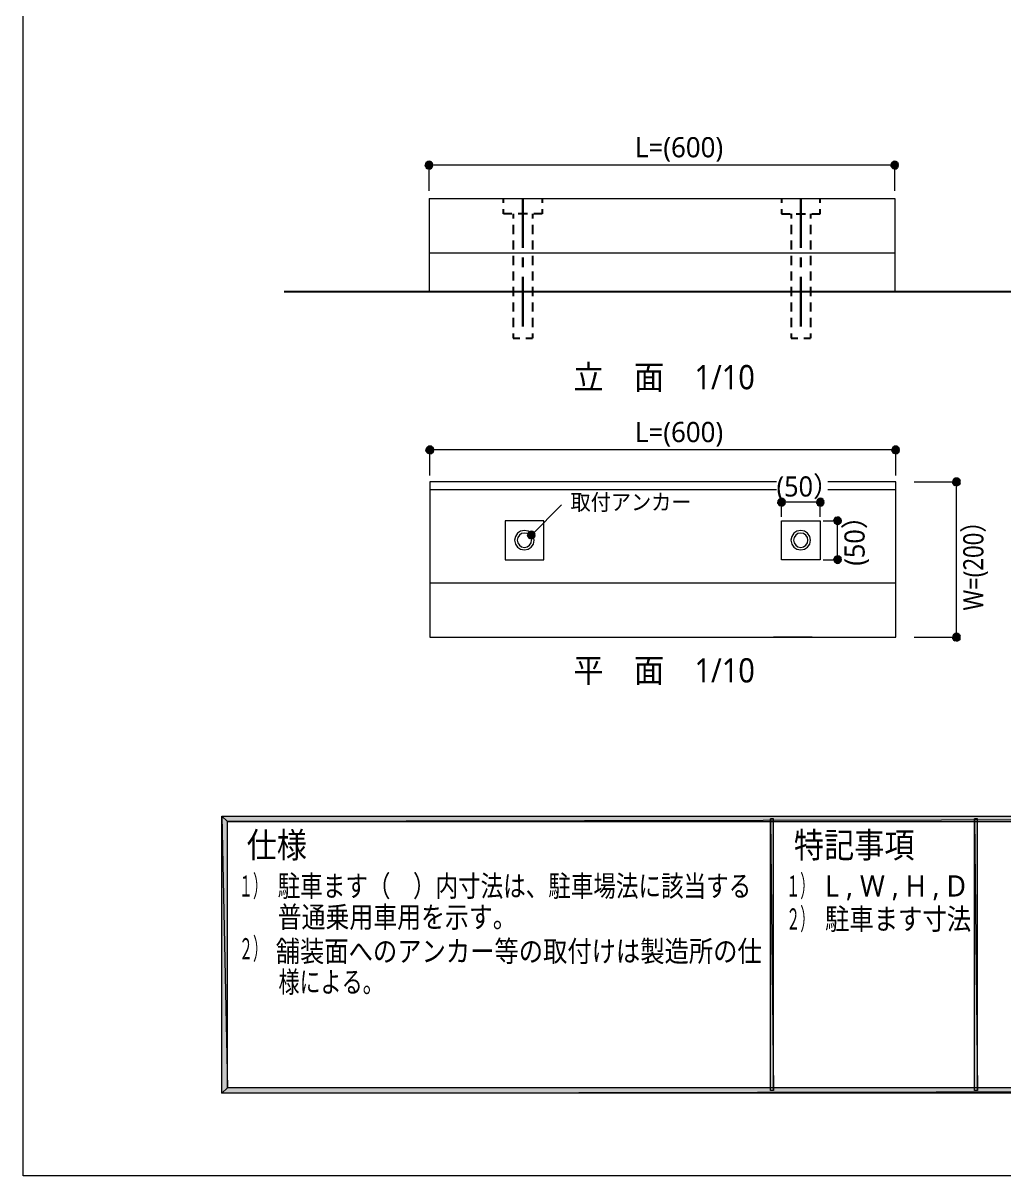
# Model space of a CAD drawing. Header units: millimetres. Extents: x 0 to 420, y 0 to 297.
# Drawn here: x 0.2 to 126.6, y 0 to 148.5 of the extents above; entities that cross this region are included whole.
import ezdxf
from ezdxf.enums import TextEntityAlignment as Align

# ---------------------------------------------------------------- set-up
doc = ezdxf.new("R2010")
doc.units = ezdxf.units.MM
doc.styles.add('kst32b', font='NotoSansJP-Variable.ttf')

msp = doc.modelspace()

# ---------------------------------------------------------------- hatches: boundary and pattern name
h = msp.add_hatch(color=7)
h.paths.add_polyline_path([(52.49, 130.68), (52.3, 130.66), (52.49, 130.2), (52.49, 130.68)])
h.paths.add_polyline_path([(52.3, 130.66), (52.49, 130.2), (52.13, 130.56), (52.3, 130.66)])
h.paths.add_polyline_path([(52.49, 130.2), (52.13, 130.56), (52.03, 130.39), (52.49, 130.2)])
for points in [[(52.68, 130.66), (52.49, 130.68), (52.49, 130.2), (52.68, 130.66)], [(112.69, 130.66), (112.5, 130.68), (112.5, 130.2), (112.69, 130.66)], [(52.79, 93.98), (52.6, 94), (52.6, 93.51), (52.79, 93.98)], [(112.8, 93.98), (112.61, 94), (112.61, 93.51), (112.8, 93.98)], [(120.63, 89.85), (120.44, 89.87), (120.44, 89.39), (120.63, 89.85)], [(98.09, 87.25), (97.9, 87.29), (97.9, 86.78), (98.09, 87.25)], [(103.08, 87.25), (102.89, 87.29), (102.89, 86.78), (103.08, 87.25)], [(105.58, 84.18), (105.62, 84.37), (105.13, 84.37), (105.58, 84.18)], [(65.87, 82.99), (65.68, 83.04), (65.68, 82.53), (65.87, 82.99)], [(105.58, 79.18), (105.62, 79.37), (105.13, 79.37), (105.58, 79.18)], [(120.63, 69.85), (120.44, 69.87), (120.44, 69.38), (120.63, 69.85)]]:
    msp.add_hatch(color=7).paths.add_polyline_path(points)
h = msp.add_hatch(color=7)
h.paths.add_polyline_path([(112.5, 130.68), (112.29, 130.66), (112.5, 130.2), (112.5, 130.68)])
h.paths.add_polyline_path([(112.29, 130.66), (112.5, 130.2), (112.14, 130.56), (112.29, 130.66)])
h.paths.add_polyline_path([(112.5, 130.2), (112.14, 130.56), (112.04, 130.39), (112.5, 130.2)])
h = msp.add_hatch(color=7)
h.paths.add_polyline_path([(52.03, 130.39), (51.99, 130.2), (52.49, 130.2), (52.03, 130.39)])
h.paths.add_polyline_path([(51.99, 130.2), (52.49, 130.2), (52.03, 130.01), (51.99, 130.2)])
h.paths.add_polyline_path([(52.49, 130.2), (52.03, 130.01), (52.13, 129.84), (52.49, 130.2)])
h = msp.add_hatch(color=7)
h.paths.add_polyline_path([(52.13, 129.84), (52.3, 129.73), (52.49, 130.2), (52.13, 129.84)])
h.paths.add_polyline_path([(52.3, 129.73), (52.49, 130.2), (52.49, 129.69), (52.3, 129.73)])
h.paths.add_polyline_path([(52.49, 130.2), (52.49, 129.69), (52.68, 129.73), (52.49, 130.2)])
h = msp.add_hatch(color=7)
h.paths.add_polyline_path([(53, 130.2), (52.96, 130.39), (52.49, 130.2), (53, 130.2)])
h.paths.add_polyline_path([(52.96, 130.39), (52.49, 130.2), (52.85, 130.56), (52.96, 130.39)])
h.paths.add_polyline_path([(52.49, 130.2), (52.85, 130.56), (52.68, 130.66), (52.49, 130.2)])
h = msp.add_hatch(color=7)
h.paths.add_polyline_path([(52.68, 129.73), (52.85, 129.84), (52.49, 130.2), (52.68, 129.73)])
h.paths.add_polyline_path([(52.85, 129.84), (52.49, 130.2), (52.96, 130.01), (52.85, 129.84)])
h.paths.add_polyline_path([(52.49, 130.2), (52.96, 130.01), (53, 130.2), (52.49, 130.2)])
h = msp.add_hatch(color=7)
h.paths.add_polyline_path([(112.04, 130.39), (111.99, 130.2), (112.5, 130.2), (112.04, 130.39)])
h.paths.add_polyline_path([(111.99, 130.2), (112.5, 130.2), (112.04, 130.01), (111.99, 130.2)])
h.paths.add_polyline_path([(112.5, 130.2), (112.04, 130.01), (112.14, 129.84), (112.5, 130.2)])
h = msp.add_hatch(color=7)
h.paths.add_polyline_path([(112.14, 129.84), (112.29, 129.73), (112.5, 130.2), (112.14, 129.84)])
h.paths.add_polyline_path([(112.29, 129.73), (112.5, 130.2), (112.5, 129.69), (112.29, 129.73)])
h.paths.add_polyline_path([(112.5, 130.2), (112.5, 129.69), (112.69, 129.73), (112.5, 130.2)])
h = msp.add_hatch(color=7)
h.paths.add_polyline_path([(112.99, 130.2), (112.95, 130.39), (112.5, 130.2), (112.99, 130.2)])
h.paths.add_polyline_path([(112.95, 130.39), (112.5, 130.2), (112.84, 130.56), (112.95, 130.39)])
h.paths.add_polyline_path([(112.5, 130.2), (112.84, 130.56), (112.69, 130.66), (112.5, 130.2)])
h = msp.add_hatch(color=7)
h.paths.add_polyline_path([(112.69, 129.73), (112.84, 129.84), (112.5, 130.2), (112.69, 129.73)])
h.paths.add_polyline_path([(112.84, 129.84), (112.5, 130.2), (112.95, 130.01), (112.84, 129.84)])
h.paths.add_polyline_path([(112.5, 130.2), (112.95, 130.01), (112.99, 130.2), (112.5, 130.2)])
h = msp.add_hatch(color=7)
h.paths.add_polyline_path([(52.13, 93.7), (52.09, 93.51), (52.6, 93.51), (52.13, 93.7)])
h.paths.add_polyline_path([(52.09, 93.51), (52.6, 93.51), (52.13, 93.32), (52.09, 93.51)])
h.paths.add_polyline_path([(52.6, 93.51), (52.13, 93.32), (52.24, 93.15), (52.6, 93.51)])
h = msp.add_hatch(color=7)
h.paths.add_polyline_path([(52.6, 94), (52.41, 93.98), (52.6, 93.51), (52.6, 94)])
h.paths.add_polyline_path([(52.41, 93.98), (52.6, 93.51), (52.24, 93.87), (52.41, 93.98)])
h.paths.add_polyline_path([(52.6, 93.51), (52.24, 93.87), (52.13, 93.7), (52.6, 93.51)])
h = msp.add_hatch(color=7)
h.paths.add_polyline_path([(53.11, 93.51), (53.06, 93.7), (52.6, 93.51), (53.11, 93.51)])
h.paths.add_polyline_path([(53.06, 93.7), (52.6, 93.51), (52.96, 93.87), (53.06, 93.7)])
h.paths.add_polyline_path([(52.6, 93.51), (52.96, 93.87), (52.79, 93.98), (52.6, 93.51)])
h = msp.add_hatch(color=7)
h.paths.add_polyline_path([(112.14, 93.7), (112.1, 93.51), (112.61, 93.51), (112.14, 93.7)])
h.paths.add_polyline_path([(112.1, 93.51), (112.61, 93.51), (112.14, 93.32), (112.1, 93.51)])
h.paths.add_polyline_path([(112.61, 93.51), (112.14, 93.32), (112.25, 93.15), (112.61, 93.51)])
h = msp.add_hatch(color=7)
h.paths.add_polyline_path([(112.61, 94), (112.42, 93.98), (112.61, 93.51), (112.61, 94)])
h.paths.add_polyline_path([(112.42, 93.98), (112.61, 93.51), (112.25, 93.87), (112.42, 93.98)])
h.paths.add_polyline_path([(112.61, 93.51), (112.25, 93.87), (112.14, 93.7), (112.61, 93.51)])
h = msp.add_hatch(color=7)
h.paths.add_polyline_path([(113.09, 93.51), (113.05, 93.7), (112.61, 93.51), (113.09, 93.51)])
h.paths.add_polyline_path([(113.05, 93.7), (112.61, 93.51), (112.95, 93.87), (113.05, 93.7)])
h.paths.add_polyline_path([(112.61, 93.51), (112.95, 93.87), (112.8, 93.98), (112.61, 93.51)])
h = msp.add_hatch(color=7)
h.paths.add_polyline_path([(52.24, 93.15), (52.41, 93.05), (52.6, 93.51), (52.24, 93.15)])
h.paths.add_polyline_path([(52.41, 93.05), (52.6, 93.51), (52.6, 93.01), (52.41, 93.05)])
h.paths.add_polyline_path([(52.6, 93.51), (52.6, 93.01), (52.79, 93.05), (52.6, 93.51)])
h = msp.add_hatch(color=7)
h.paths.add_polyline_path([(52.79, 93.05), (52.96, 93.15), (52.6, 93.51), (52.79, 93.05)])
h.paths.add_polyline_path([(52.96, 93.15), (52.6, 93.51), (53.06, 93.32), (52.96, 93.15)])
h.paths.add_polyline_path([(52.6, 93.51), (53.06, 93.32), (53.11, 93.51), (52.6, 93.51)])
h = msp.add_hatch(color=7)
h.paths.add_polyline_path([(112.25, 93.15), (112.42, 93.05), (112.61, 93.51), (112.25, 93.15)])
h.paths.add_polyline_path([(112.42, 93.05), (112.61, 93.51), (112.61, 93.01), (112.42, 93.05)])
h.paths.add_polyline_path([(112.61, 93.51), (112.61, 93.01), (112.8, 93.05), (112.61, 93.51)])
h = msp.add_hatch(color=7)
h.paths.add_polyline_path([(112.8, 93.05), (112.95, 93.15), (112.61, 93.51), (112.8, 93.05)])
h.paths.add_polyline_path([(112.95, 93.15), (112.61, 93.51), (113.05, 93.32), (112.95, 93.15)])
h.paths.add_polyline_path([(112.61, 93.51), (113.05, 93.32), (113.09, 93.51), (112.61, 93.51)])
h = msp.add_hatch(color=7)
h.paths.add_polyline_path([(119.97, 89.58), (119.93, 89.39), (120.44, 89.39), (119.97, 89.58)])
h.paths.add_polyline_path([(119.93, 89.39), (120.44, 89.39), (119.97, 89.2), (119.93, 89.39)])
h.paths.add_polyline_path([(120.44, 89.39), (119.97, 89.2), (120.08, 89.03), (120.44, 89.39)])
h = msp.add_hatch(color=7)
h.paths.add_polyline_path([(120.44, 89.87), (120.25, 89.85), (120.44, 89.39), (120.44, 89.87)])
h.paths.add_polyline_path([(120.25, 89.85), (120.44, 89.39), (120.08, 89.73), (120.25, 89.85)])
h.paths.add_polyline_path([(120.44, 89.39), (120.08, 89.73), (119.97, 89.58), (120.44, 89.39)])
h = msp.add_hatch(color=7)
h.paths.add_polyline_path([(120.08, 89.03), (120.25, 88.92), (120.44, 89.39), (120.08, 89.03)])
h.paths.add_polyline_path([(120.25, 88.92), (120.44, 89.39), (120.44, 88.88), (120.25, 88.92)])
h.paths.add_polyline_path([(120.44, 89.39), (120.44, 88.88), (120.63, 88.92), (120.44, 89.39)])
h = msp.add_hatch(color=7)
h.paths.add_polyline_path([(120.93, 89.39), (120.9, 89.58), (120.44, 89.39), (120.93, 89.39)])
h.paths.add_polyline_path([(120.9, 89.58), (120.44, 89.39), (120.78, 89.73), (120.9, 89.58)])
h.paths.add_polyline_path([(120.44, 89.39), (120.78, 89.73), (120.63, 89.85), (120.44, 89.39)])
h = msp.add_hatch(color=7)
h.paths.add_polyline_path([(120.63, 88.92), (120.78, 89.03), (120.44, 89.39), (120.63, 88.92)])
h.paths.add_polyline_path([(120.78, 89.03), (120.44, 89.39), (120.9, 89.2), (120.78, 89.03)])
h.paths.add_polyline_path([(120.44, 89.39), (120.9, 89.2), (120.93, 89.39), (120.44, 89.39)])
h = msp.add_hatch(color=7)
h.paths.add_polyline_path([(97.43, 86.97), (97.41, 86.78), (97.9, 86.78), (97.43, 86.97)])
h.paths.add_polyline_path([(97.41, 86.78), (97.9, 86.78), (97.43, 86.59), (97.41, 86.78)])
h.paths.add_polyline_path([(97.9, 86.78), (97.43, 86.59), (97.54, 86.42), (97.9, 86.78)])
h = msp.add_hatch(color=7)
h.paths.add_polyline_path([(97.9, 87.29), (97.71, 87.25), (97.9, 86.78), (97.9, 87.29)])
h.paths.add_polyline_path([(97.71, 87.25), (97.9, 86.78), (97.54, 87.14), (97.71, 87.25)])
h.paths.add_polyline_path([(97.9, 86.78), (97.54, 87.14), (97.43, 86.97), (97.9, 86.78)])
h = msp.add_hatch(color=7)
h.paths.add_polyline_path([(97.54, 86.42), (97.71, 86.32), (97.9, 86.78), (97.54, 86.42)])
h.paths.add_polyline_path([(97.71, 86.32), (97.9, 86.78), (97.9, 86.28), (97.71, 86.32)])
h.paths.add_polyline_path([(97.9, 86.78), (97.9, 86.28), (98.09, 86.32), (97.9, 86.78)])
h = msp.add_hatch(color=7)
h.paths.add_polyline_path([(98.4, 86.78), (98.36, 86.97), (97.9, 86.78), (98.4, 86.78)])
h.paths.add_polyline_path([(98.36, 86.97), (97.9, 86.78), (98.26, 87.14), (98.36, 86.97)])
h.paths.add_polyline_path([(97.9, 86.78), (98.26, 87.14), (98.09, 87.25), (97.9, 86.78)])
h = msp.add_hatch(color=7)
h.paths.add_polyline_path([(98.09, 86.32), (98.26, 86.42), (97.9, 86.78), (98.09, 86.32)])
h.paths.add_polyline_path([(98.26, 86.42), (97.9, 86.78), (98.36, 86.59), (98.26, 86.42)])
h.paths.add_polyline_path([(97.9, 86.78), (98.36, 86.59), (98.4, 86.78), (97.9, 86.78)])
h = msp.add_hatch(color=7)
h.paths.add_polyline_path([(102.45, 86.97), (102.4, 86.78), (102.89, 86.78), (102.45, 86.97)])
h.paths.add_polyline_path([(102.4, 86.78), (102.89, 86.78), (102.45, 86.59), (102.4, 86.78)])
h.paths.add_polyline_path([(102.89, 86.78), (102.45, 86.59), (102.55, 86.42), (102.89, 86.78)])
h = msp.add_hatch(color=7)
h.paths.add_polyline_path([(102.89, 87.29), (102.7, 87.25), (102.89, 86.78), (102.89, 87.29)])
h.paths.add_polyline_path([(102.7, 87.25), (102.89, 86.78), (102.55, 87.14), (102.7, 87.25)])
h.paths.add_polyline_path([(102.89, 86.78), (102.55, 87.14), (102.45, 86.97), (102.89, 86.78)])
h = msp.add_hatch(color=7)
h.paths.add_polyline_path([(102.55, 86.42), (102.7, 86.32), (102.89, 86.78), (102.55, 86.42)])
h.paths.add_polyline_path([(102.7, 86.32), (102.89, 86.78), (102.89, 86.28), (102.7, 86.32)])
h.paths.add_polyline_path([(102.89, 86.78), (102.89, 86.28), (103.08, 86.32), (102.89, 86.78)])
h = msp.add_hatch(color=7)
h.paths.add_polyline_path([(103.4, 86.78), (103.36, 86.97), (102.89, 86.78), (103.4, 86.78)])
h.paths.add_polyline_path([(103.36, 86.97), (102.89, 86.78), (103.25, 87.14), (103.36, 86.97)])
h.paths.add_polyline_path([(102.89, 86.78), (103.25, 87.14), (103.08, 87.25), (102.89, 86.78)])
h = msp.add_hatch(color=7)
h.paths.add_polyline_path([(103.08, 86.32), (103.25, 86.42), (102.89, 86.78), (103.08, 86.32)])
h.paths.add_polyline_path([(103.25, 86.42), (102.89, 86.78), (103.36, 86.59), (103.25, 86.42)])
h.paths.add_polyline_path([(102.89, 86.78), (103.36, 86.59), (103.4, 86.78), (102.89, 86.78)])
h = msp.add_hatch(color=7)
h.paths.add_polyline_path([(104.77, 84.73), (104.67, 84.58), (105.13, 84.37), (104.77, 84.73)])
h.paths.add_polyline_path([(104.67, 84.58), (105.13, 84.37), (104.63, 84.37), (104.67, 84.58)])
h.paths.add_polyline_path([(105.13, 84.37), (104.63, 84.37), (104.67, 84.18), (105.13, 84.37)])
h = msp.add_hatch(color=7)
h.paths.add_polyline_path([(105.33, 84.84), (105.13, 84.88), (105.13, 84.37), (105.33, 84.84)])
h.paths.add_polyline_path([(105.13, 84.88), (105.13, 84.37), (104.94, 84.84), (105.13, 84.88)])
h.paths.add_polyline_path([(105.13, 84.37), (104.94, 84.84), (104.77, 84.73), (105.13, 84.37)])
h = msp.add_hatch(color=7)
h.paths.add_polyline_path([(105.62, 84.37), (105.58, 84.58), (105.13, 84.37), (105.62, 84.37)])
h.paths.add_polyline_path([(105.58, 84.58), (105.13, 84.37), (105.47, 84.73), (105.58, 84.58)])
h.paths.add_polyline_path([(105.13, 84.37), (105.47, 84.73), (105.33, 84.84), (105.13, 84.37)])
h = msp.add_hatch(color=7)
h.paths.add_polyline_path([(104.67, 84.18), (104.77, 84.03), (105.13, 84.37), (104.67, 84.18)])
h.paths.add_polyline_path([(104.77, 84.03), (105.13, 84.37), (104.94, 83.93), (104.77, 84.03)])
h.paths.add_polyline_path([(105.13, 84.37), (104.94, 83.93), (105.13, 83.88), (105.13, 84.37)])
h = msp.add_hatch(color=7)
h.paths.add_polyline_path([(105.13, 83.88), (105.33, 83.93), (105.13, 84.37), (105.13, 83.88)])
h.paths.add_polyline_path([(105.33, 83.93), (105.13, 84.37), (105.47, 84.03), (105.33, 83.93)])
h.paths.add_polyline_path([(105.13, 84.37), (105.47, 84.03), (105.58, 84.18), (105.13, 84.37)])
h = msp.add_hatch(color=7)
h.paths.add_polyline_path([(65.21, 82.72), (65.17, 82.53), (65.68, 82.53), (65.21, 82.72)])
h.paths.add_polyline_path([(65.17, 82.53), (65.68, 82.53), (65.21, 82.34), (65.17, 82.53)])
h.paths.add_polyline_path([(65.68, 82.53), (65.21, 82.34), (65.32, 82.19), (65.68, 82.53)])
h = msp.add_hatch(color=7)
h.paths.add_polyline_path([(65.68, 83.04), (65.49, 82.99), (65.68, 82.53), (65.68, 83.04)])
h.paths.add_polyline_path([(65.49, 82.99), (65.68, 82.53), (65.32, 82.89), (65.49, 82.99)])
h.paths.add_polyline_path([(65.68, 82.53), (65.32, 82.89), (65.21, 82.72), (65.68, 82.53)])
h = msp.add_hatch(color=7)
h.paths.add_polyline_path([(65.32, 82.19), (65.49, 82.08), (65.68, 82.53), (65.32, 82.19)])
h.paths.add_polyline_path([(65.49, 82.08), (65.68, 82.53), (65.68, 82.04), (65.49, 82.08)])
h.paths.add_polyline_path([(65.68, 82.53), (65.68, 82.04), (65.87, 82.08), (65.68, 82.53)])
h = msp.add_hatch(color=7)
h.paths.add_polyline_path([(66.17, 82.53), (66.12, 82.72), (65.68, 82.53), (66.17, 82.53)])
h.paths.add_polyline_path([(66.12, 82.72), (65.68, 82.53), (66.02, 82.89), (66.12, 82.72)])
h.paths.add_polyline_path([(65.68, 82.53), (66.02, 82.89), (65.87, 82.99), (65.68, 82.53)])
h = msp.add_hatch(color=7)
h.paths.add_polyline_path([(65.87, 82.08), (66.02, 82.19), (65.68, 82.53), (65.87, 82.08)])
h.paths.add_polyline_path([(66.02, 82.19), (65.68, 82.53), (66.12, 82.34), (66.02, 82.19)])
h.paths.add_polyline_path([(65.68, 82.53), (66.12, 82.34), (66.17, 82.53), (65.68, 82.53)])
h = msp.add_hatch(color=7)
h.paths.add_polyline_path([(104.77, 79.73), (104.67, 79.57), (105.13, 79.37), (104.77, 79.73)])
h.paths.add_polyline_path([(104.67, 79.57), (105.13, 79.37), (104.63, 79.37), (104.67, 79.57)])
h.paths.add_polyline_path([(105.13, 79.37), (104.63, 79.37), (104.67, 79.18), (105.13, 79.37)])
h = msp.add_hatch(color=7)
h.paths.add_polyline_path([(104.67, 79.18), (104.77, 79.04), (105.13, 79.37), (104.67, 79.18)])
h.paths.add_polyline_path([(104.77, 79.04), (105.13, 79.37), (104.94, 78.91), (104.77, 79.04)])
h.paths.add_polyline_path([(105.13, 79.37), (104.94, 78.91), (105.13, 78.89), (105.13, 79.37)])
h = msp.add_hatch(color=7)
h.paths.add_polyline_path([(105.33, 79.84), (105.13, 79.88), (105.13, 79.37), (105.33, 79.84)])
h.paths.add_polyline_path([(105.13, 79.88), (105.13, 79.37), (104.94, 79.84), (105.13, 79.88)])
h.paths.add_polyline_path([(105.13, 79.37), (104.94, 79.84), (104.77, 79.73), (105.13, 79.37)])
h = msp.add_hatch(color=7)
h.paths.add_polyline_path([(105.62, 79.37), (105.58, 79.57), (105.13, 79.37), (105.62, 79.37)])
h.paths.add_polyline_path([(105.58, 79.57), (105.13, 79.37), (105.47, 79.73), (105.58, 79.57)])
h.paths.add_polyline_path([(105.13, 79.37), (105.47, 79.73), (105.33, 79.84), (105.13, 79.37)])
h = msp.add_hatch(color=7)
h.paths.add_polyline_path([(105.13, 78.89), (105.33, 78.91), (105.13, 79.37), (105.13, 78.89)])
h.paths.add_polyline_path([(105.33, 78.91), (105.13, 79.37), (105.47, 79.04), (105.33, 78.91)])
h.paths.add_polyline_path([(105.13, 79.37), (105.47, 79.04), (105.58, 79.18), (105.13, 79.37)])
h = msp.add_hatch(color=7)
h.paths.add_polyline_path([(120.44, 69.87), (120.25, 69.85), (120.44, 69.38), (120.44, 69.87)])
h.paths.add_polyline_path([(120.25, 69.85), (120.44, 69.38), (120.08, 69.74), (120.25, 69.85)])
h.paths.add_polyline_path([(120.44, 69.38), (120.08, 69.74), (119.97, 69.57), (120.44, 69.38)])
h = msp.add_hatch(color=7)
h.paths.add_polyline_path([(120.93, 69.38), (120.9, 69.57), (120.44, 69.38), (120.93, 69.38)])
h.paths.add_polyline_path([(120.9, 69.57), (120.44, 69.38), (120.78, 69.74), (120.9, 69.57)])
h.paths.add_polyline_path([(120.44, 69.38), (120.78, 69.74), (120.63, 69.85), (120.44, 69.38)])
h = msp.add_hatch(color=7)
h.paths.add_polyline_path([(119.97, 69.57), (119.93, 69.38), (120.44, 69.38), (119.97, 69.57)])
h.paths.add_polyline_path([(119.93, 69.38), (120.44, 69.38), (119.97, 69.19), (119.93, 69.38)])
h.paths.add_polyline_path([(120.44, 69.38), (119.97, 69.19), (120.08, 69.02), (120.44, 69.38)])
h = msp.add_hatch(color=7)
h.paths.add_polyline_path([(120.08, 69.02), (120.25, 68.92), (120.44, 69.38), (120.08, 69.02)])
h.paths.add_polyline_path([(120.25, 68.92), (120.44, 69.38), (120.44, 68.88), (120.25, 68.92)])
h.paths.add_polyline_path([(120.44, 69.38), (120.44, 68.88), (120.63, 68.92), (120.44, 69.38)])
h = msp.add_hatch(color=7)
h.paths.add_polyline_path([(120.63, 68.92), (120.78, 69.02), (120.44, 69.38), (120.63, 68.92)])
h.paths.add_polyline_path([(120.78, 69.02), (120.44, 69.38), (120.9, 69.19), (120.78, 69.02)])
h.paths.add_polyline_path([(120.44, 69.38), (120.9, 69.19), (120.93, 69.38), (120.44, 69.38)])
h = msp.add_hatch(color=7)
h.paths.add_polyline_path([(393.83, 11.35), (394.53, 10.65), (393.83, 45.64), (393.83, 11.35)])
h.paths.add_polyline_path([(394.53, 10.65), (393.83, 45.64), (394.53, 46.33), (394.53, 10.65)])
h.paths.add_polyline_path([(393.83, 45.64), (394.53, 46.33), (26.52, 45.64), (393.83, 45.64)])
h.paths.add_polyline_path([(394.53, 46.33), (26.52, 45.64), (25.82, 46.33), (394.53, 46.33)])
h.paths.add_polyline_path([(26.52, 45.64), (25.82, 46.33), (26.52, 11.35), (26.52, 45.64)])
h.paths.add_polyline_path([(25.82, 46.33), (26.52, 11.35), (25.82, 10.65), (25.82, 46.33)])
h.paths.add_polyline_path([(26.52, 11.35), (25.82, 10.65), (393.83, 11.35), (26.52, 11.35)])
h.paths.add_polyline_path([(25.82, 10.65), (393.83, 11.35), (394.53, 10.65), (25.82, 10.65)])
h = msp.add_hatch(color=7)
h.paths.add_polyline_path([(96.88, 46), (96.48, 46), (96.88, 10.99), (96.88, 46)])
h.paths.add_polyline_path([(96.48, 46), (96.88, 10.99), (96.48, 10.99), (96.48, 46)])
h = msp.add_hatch(color=7)
h.paths.add_polyline_path([(123.15, 46), (122.75, 46), (123.15, 10.99), (123.15, 46)])
h.paths.add_polyline_path([(122.75, 46), (123.15, 10.99), (122.75, 10.99), (122.75, 46)])

# ---------------------------------------------------------------- linework, layer by layer
at = {"lineweight": 13}
for points in [[(0.19, 0), (0.19, 296.97), (420.16, 296.97), (420.16, 0)], [(62.29, 84.37), (62.29, 79.37), (67.29, 79.37), (67.29, 84.37)], [(102.89, 84.37), (102.89, 79.37), (97.9, 79.37), (97.9, 84.37)], [(66.04, 81.88), (65.94, 82.37), (65.67, 82.77), (65.27, 83.04), (64.78, 83.14), (64.29, 83.04), (63.89, 82.77), (63.62, 82.37), (63.52, 81.88), (63.62, 81.39), (63.89, 80.99), (64.29, 80.72), (64.78, 80.62), (65.27, 80.72), (65.67, 80.99), (65.94, 81.39)], [(65.7, 81.88), (65.63, 82.24), (65.43, 82.53), (65.14, 82.73), (64.78, 82.8), (64.42, 82.73), (64.13, 82.53), (63.93, 82.24), (63.86, 81.88), (63.93, 81.52), (64.13, 81.23), (64.42, 81.03), (64.78, 80.96), (65.14, 81.03), (65.43, 81.23), (65.63, 81.52)], [(101.64, 81.88), (101.54, 82.37), (101.27, 82.77), (100.87, 83.04), (100.38, 83.14), (99.89, 83.04), (99.49, 82.77), (99.22, 82.37), (99.12, 81.88), (99.22, 81.39), (99.49, 80.99), (99.89, 80.72), (100.38, 80.62), (100.87, 80.72), (101.27, 80.99), (101.54, 81.39)], [(101.3, 81.88), (101.23, 82.24), (101.03, 82.53), (100.74, 82.73), (100.38, 82.8), (100.02, 82.73), (99.73, 82.53), (99.53, 82.24), (99.46, 81.88), (99.53, 81.52), (99.73, 81.23), (100.02, 81.03), (100.38, 80.96), (100.74, 81.03), (101.03, 81.23), (101.23, 81.52)]]:
    msp.add_lwpolyline(points, close=True, dxfattribs=at)
at = {"lineweight": 0}
for points in [[(52.49, 130.68), (52.3, 130.66), (52.49, 130.2)], [(52.68, 130.66), (52.49, 130.68), (52.49, 130.2)], [(112.5, 130.68), (112.29, 130.66), (112.5, 130.2)], [(112.69, 130.66), (112.5, 130.68), (112.5, 130.2)], [(52.03, 130.39), (51.99, 130.2), (52.49, 130.2)], [(51.99, 130.2), (52.49, 130.2), (52.03, 130.01)], [(52.49, 130.2), (52.13, 130.56), (52.03, 130.39)], [(52.49, 130.2), (52.03, 130.01), (52.13, 129.84)], [(52.3, 130.66), (52.49, 130.2), (52.13, 130.56)], [(52.13, 129.84), (52.3, 129.73), (52.49, 130.2)], [(52.3, 129.73), (52.49, 130.2), (52.49, 129.69)], [(52.49, 130.2), (52.85, 130.56), (52.68, 130.66)], [(52.96, 130.39), (52.49, 130.2), (52.85, 130.56)], [(53, 130.2), (52.96, 130.39), (52.49, 130.2)], [(52.49, 130.2), (52.49, 129.69), (52.68, 129.73)], [(52.68, 129.73), (52.85, 129.84), (52.49, 130.2)], [(52.85, 129.84), (52.49, 130.2), (52.96, 130.01)], [(52.49, 130.2), (52.96, 130.01), (53, 130.2)], [(112.04, 130.39), (111.99, 130.2), (112.5, 130.2)], [(111.99, 130.2), (112.5, 130.2), (112.04, 130.01)], [(112.5, 130.2), (112.14, 130.56), (112.04, 130.39)], [(112.5, 130.2), (112.04, 130.01), (112.14, 129.84)], [(112.29, 130.66), (112.5, 130.2), (112.14, 130.56)], [(112.14, 129.84), (112.29, 129.73), (112.5, 130.2)], [(112.29, 129.73), (112.5, 130.2), (112.5, 129.69)], [(112.5, 130.2), (112.84, 130.56), (112.69, 130.66)], [(112.95, 130.39), (112.5, 130.2), (112.84, 130.56)], [(112.99, 130.2), (112.95, 130.39), (112.5, 130.2)], [(112.5, 130.2), (112.5, 129.69), (112.69, 129.73)], [(112.69, 129.73), (112.84, 129.84), (112.5, 130.2)], [(112.84, 129.84), (112.5, 130.2), (112.95, 130.01)], [(112.5, 130.2), (112.95, 130.01), (112.99, 130.2)], [(52.13, 93.7), (52.09, 93.51), (52.6, 93.51)], [(52.6, 93.51), (52.24, 93.87), (52.13, 93.7)], [(52.41, 93.98), (52.6, 93.51), (52.24, 93.87)], [(52.6, 94), (52.41, 93.98), (52.6, 93.51)], [(52.79, 93.98), (52.6, 94), (52.6, 93.51)], [(52.6, 93.51), (52.96, 93.87), (52.79, 93.98)], [(53.06, 93.7), (52.6, 93.51), (52.96, 93.87)], [(53.11, 93.51), (53.06, 93.7), (52.6, 93.51)], [(112.14, 93.7), (112.1, 93.51), (112.61, 93.51)], [(112.61, 93.51), (112.25, 93.87), (112.14, 93.7)], [(112.42, 93.98), (112.61, 93.51), (112.25, 93.87)], [(112.61, 94), (112.42, 93.98), (112.61, 93.51)], [(112.8, 93.98), (112.61, 94), (112.61, 93.51)], [(112.61, 93.51), (112.95, 93.87), (112.8, 93.98)], [(113.05, 93.7), (112.61, 93.51), (112.95, 93.87)], [(113.09, 93.51), (113.05, 93.7), (112.61, 93.51)], [(52.09, 93.51), (52.6, 93.51), (52.13, 93.32)], [(52.6, 93.51), (52.13, 93.32), (52.24, 93.15)], [(52.24, 93.15), (52.41, 93.05), (52.6, 93.51)], [(52.41, 93.05), (52.6, 93.51), (52.6, 93.01)], [(52.6, 93.51), (52.6, 93.01), (52.79, 93.05)], [(52.79, 93.05), (52.96, 93.15), (52.6, 93.51)], [(52.96, 93.15), (52.6, 93.51), (53.06, 93.32)], [(52.6, 93.51), (53.06, 93.32), (53.11, 93.51)], [(112.1, 93.51), (112.61, 93.51), (112.14, 93.32)], [(112.61, 93.51), (112.14, 93.32), (112.25, 93.15)], [(112.25, 93.15), (112.42, 93.05), (112.61, 93.51)], [(112.42, 93.05), (112.61, 93.51), (112.61, 93.01)], [(112.61, 93.51), (112.61, 93.01), (112.8, 93.05)], [(112.8, 93.05), (112.95, 93.15), (112.61, 93.51)], [(112.95, 93.15), (112.61, 93.51), (113.05, 93.32)], [(112.61, 93.51), (113.05, 93.32), (113.09, 93.51)], [(119.97, 89.58), (119.93, 89.39), (120.44, 89.39)], [(119.93, 89.39), (120.44, 89.39), (119.97, 89.2)], [(120.44, 89.39), (120.08, 89.73), (119.97, 89.58)], [(120.44, 89.39), (119.97, 89.2), (120.08, 89.03)], [(120.25, 89.85), (120.44, 89.39), (120.08, 89.73)], [(120.08, 89.03), (120.25, 88.92), (120.44, 89.39)], [(120.44, 89.87), (120.25, 89.85), (120.44, 89.39)], [(120.25, 88.92), (120.44, 89.39), (120.44, 88.88)], [(120.63, 89.85), (120.44, 89.87), (120.44, 89.39)], [(120.44, 89.39), (120.78, 89.73), (120.63, 89.85)], [(120.9, 89.58), (120.44, 89.39), (120.78, 89.73)], [(120.93, 89.39), (120.9, 89.58), (120.44, 89.39)], [(120.44, 89.39), (120.44, 88.88), (120.63, 88.92)], [(120.63, 88.92), (120.78, 89.03), (120.44, 89.39)], [(120.78, 89.03), (120.44, 89.39), (120.9, 89.2)], [(120.44, 89.39), (120.9, 89.2), (120.93, 89.39)], [(97.43, 86.97), (97.41, 86.78), (97.9, 86.78)], [(97.41, 86.78), (97.9, 86.78), (97.43, 86.59)], [(97.9, 86.78), (97.54, 87.14), (97.43, 86.97)], [(97.9, 86.78), (97.43, 86.59), (97.54, 86.42)], [(97.71, 87.25), (97.9, 86.78), (97.54, 87.14)], [(97.54, 86.42), (97.71, 86.32), (97.9, 86.78)], [(97.9, 87.29), (97.71, 87.25), (97.9, 86.78)], [(97.71, 86.32), (97.9, 86.78), (97.9, 86.28)], [(98.09, 87.25), (97.9, 87.29), (97.9, 86.78)], [(97.9, 86.78), (98.26, 87.14), (98.09, 87.25)], [(98.36, 86.97), (97.9, 86.78), (98.26, 87.14)], [(98.4, 86.78), (98.36, 86.97), (97.9, 86.78)], [(97.9, 86.78), (97.9, 86.28), (98.09, 86.32)], [(98.09, 86.32), (98.26, 86.42), (97.9, 86.78)], [(98.26, 86.42), (97.9, 86.78), (98.36, 86.59)], [(97.9, 86.78), (98.36, 86.59), (98.4, 86.78)], [(102.45, 86.97), (102.4, 86.78), (102.89, 86.78)], [(102.4, 86.78), (102.89, 86.78), (102.45, 86.59)], [(102.89, 86.78), (102.55, 87.14), (102.45, 86.97)], [(102.89, 86.78), (102.45, 86.59), (102.55, 86.42)], [(102.7, 87.25), (102.89, 86.78), (102.55, 87.14)], [(102.55, 86.42), (102.7, 86.32), (102.89, 86.78)], [(102.89, 87.29), (102.7, 87.25), (102.89, 86.78)], [(102.7, 86.32), (102.89, 86.78), (102.89, 86.28)], [(103.08, 87.25), (102.89, 87.29), (102.89, 86.78)], [(102.89, 86.78), (103.25, 87.14), (103.08, 87.25)], [(103.36, 86.97), (102.89, 86.78), (103.25, 87.14)], [(103.4, 86.78), (103.36, 86.97), (102.89, 86.78)], [(102.89, 86.78), (102.89, 86.28), (103.08, 86.32)], [(103.08, 86.32), (103.25, 86.42), (102.89, 86.78)], [(103.25, 86.42), (102.89, 86.78), (103.36, 86.59)], [(102.89, 86.78), (103.36, 86.59), (103.4, 86.78)], [(104.77, 84.73), (104.67, 84.58), (105.13, 84.37)], [(105.13, 84.37), (104.94, 84.84), (104.77, 84.73)], [(105.13, 84.88), (105.13, 84.37), (104.94, 84.84)], [(105.33, 84.84), (105.13, 84.88), (105.13, 84.37)], [(105.13, 84.37), (105.47, 84.73), (105.33, 84.84)], [(105.58, 84.58), (105.13, 84.37), (105.47, 84.73)], [(104.67, 84.58), (105.13, 84.37), (104.63, 84.37)], [(105.13, 84.37), (104.63, 84.37), (104.67, 84.18)], [(104.67, 84.18), (104.77, 84.03), (105.13, 84.37)], [(104.77, 84.03), (105.13, 84.37), (104.94, 83.93)], [(105.13, 84.37), (104.94, 83.93), (105.13, 83.88)], [(105.62, 84.37), (105.58, 84.58), (105.13, 84.37)], [(105.13, 83.88), (105.33, 83.93), (105.13, 84.37)], [(105.33, 83.93), (105.13, 84.37), (105.47, 84.03)], [(105.13, 84.37), (105.47, 84.03), (105.58, 84.18)], [(105.58, 84.18), (105.62, 84.37), (105.13, 84.37)], [(65.21, 82.72), (65.17, 82.53), (65.68, 82.53)], [(65.17, 82.53), (65.68, 82.53), (65.21, 82.34)], [(65.68, 82.53), (65.32, 82.89), (65.21, 82.72)], [(65.68, 82.53), (65.21, 82.34), (65.32, 82.19)], [(65.49, 82.99), (65.68, 82.53), (65.32, 82.89)], [(65.32, 82.19), (65.49, 82.08), (65.68, 82.53)], [(65.68, 83.04), (65.49, 82.99), (65.68, 82.53)], [(65.49, 82.08), (65.68, 82.53), (65.68, 82.04)], [(65.87, 82.99), (65.68, 83.04), (65.68, 82.53)], [(65.68, 82.53), (66.02, 82.89), (65.87, 82.99)], [(66.12, 82.72), (65.68, 82.53), (66.02, 82.89)], [(66.17, 82.53), (66.12, 82.72), (65.68, 82.53)], [(65.68, 82.53), (65.68, 82.04), (65.87, 82.08)], [(65.87, 82.08), (66.02, 82.19), (65.68, 82.53)], [(66.02, 82.19), (65.68, 82.53), (66.12, 82.34)], [(65.68, 82.53), (66.12, 82.34), (66.17, 82.53)], [(104.67, 79.57), (105.13, 79.37), (104.63, 79.37)], [(105.13, 79.37), (104.63, 79.37), (104.67, 79.18)], [(104.77, 79.73), (104.67, 79.57), (105.13, 79.37)], [(104.67, 79.18), (104.77, 79.04), (105.13, 79.37)], [(105.13, 79.37), (104.94, 79.84), (104.77, 79.73)], [(104.77, 79.04), (105.13, 79.37), (104.94, 78.91)], [(105.13, 79.88), (105.13, 79.37), (104.94, 79.84)], [(105.13, 79.37), (104.94, 78.91), (105.13, 78.89)], [(105.33, 79.84), (105.13, 79.88), (105.13, 79.37)], [(105.13, 79.37), (105.47, 79.73), (105.33, 79.84)], [(105.58, 79.57), (105.13, 79.37), (105.47, 79.73)], [(105.62, 79.37), (105.58, 79.57), (105.13, 79.37)], [(105.13, 78.89), (105.33, 78.91), (105.13, 79.37)], [(105.33, 78.91), (105.13, 79.37), (105.47, 79.04)], [(105.13, 79.37), (105.47, 79.04), (105.58, 79.18)], [(105.58, 79.18), (105.62, 79.37), (105.13, 79.37)], [(120.25, 69.85), (120.44, 69.38), (120.08, 69.74)], [(120.44, 69.87), (120.25, 69.85), (120.44, 69.38)], [(120.63, 69.85), (120.44, 69.87), (120.44, 69.38)], [(120.44, 69.38), (120.78, 69.74), (120.63, 69.85)], [(119.97, 69.57), (119.93, 69.38), (120.44, 69.38)], [(119.93, 69.38), (120.44, 69.38), (119.97, 69.19)], [(120.44, 69.38), (120.08, 69.74), (119.97, 69.57)], [(120.44, 69.38), (119.97, 69.19), (120.08, 69.02)], [(120.08, 69.02), (120.25, 68.92), (120.44, 69.38)], [(120.25, 68.92), (120.44, 69.38), (120.44, 68.88)], [(120.9, 69.57), (120.44, 69.38), (120.78, 69.74)], [(120.93, 69.38), (120.9, 69.57), (120.44, 69.38)], [(120.44, 69.38), (120.44, 68.88), (120.63, 68.92)], [(120.63, 68.92), (120.78, 69.02), (120.44, 69.38)], [(120.78, 69.02), (120.44, 69.38), (120.9, 69.19)], [(120.44, 69.38), (120.9, 69.19), (120.93, 69.38)], [(394.53, 46.33), (26.52, 45.64), (25.82, 46.33)], [(26.52, 45.64), (25.82, 46.33), (26.52, 11.35)], [(25.82, 46.33), (26.52, 11.35), (25.82, 10.65)], [(393.83, 45.64), (394.53, 46.33), (26.52, 45.64)], [(96.88, 46), (96.48, 46), (96.88, 10.99)], [(96.48, 46), (96.88, 10.99), (96.48, 10.99)], [(123.15, 46), (122.75, 46), (123.15, 10.99)], [(122.75, 46), (123.15, 10.99), (122.75, 10.99)], [(26.52, 11.35), (25.82, 10.65), (393.83, 11.35)], [(25.82, 10.65), (393.83, 11.35), (394.53, 10.65)]]:
    msp.add_lwpolyline(points, close=True, dxfattribs=at)
at = {"lineweight": 13}
for points in [[(52.49, 126.89), (52.49, 130.2)], [(112.5, 126.89), (112.5, 130.2), (52.49, 130.2)], [(52.49, 125.9), (52.49, 113.9), (112.5, 113.9)], [(52.49, 125.9), (112.5, 125.9)], [(112.5, 125.9), (112.5, 113.9)], [(52.49, 118.91), (112.5, 118.91)], [(52.6, 90.21), (52.6, 93.51)], [(112.61, 90.21), (112.61, 93.51), (52.6, 93.51)], [(52.6, 89.39), (52.6, 69.38)], [(52.6, 69.38), (112.61, 69.38), (112.61, 89.39)], [(97.26, 89.39), (52.6, 89.39)], [(112.61, 89.39), (103.89, 89.39)], [(115, 89.39), (120.44, 89.39)], [(115, 69.38), (120.44, 69.38), (120.44, 89.39)], [(97.26, 88.37), (52.6, 88.37)], [(112.61, 88.37), (103.89, 88.37)], [(65.68, 82.53), (69.57, 86.42)], [(102.89, 84.9), (102.89, 86.78), (97.9, 86.78)], [(97.9, 84.9), (97.9, 86.78)], [(103.25, 79.37), (105.13, 79.37), (105.13, 84.37)], [(103.25, 84.37), (105.13, 84.37)], [(52.6, 76.39), (112.61, 76.39)], [(101.85, 69.38), (96.86, 69.38)]]:
    msp.add_lwpolyline(points, dxfattribs=at)
at = {"lineweight": 25}
for points in [[(62.08, 125.31), (62.08, 125.9)], [(67.08, 125.9), (67.08, 125.31)], [(97.9, 125.9), (97.9, 125.31)], [(102.89, 125.31), (102.89, 125.9)], [(62.08, 123.91), (62.08, 124.5)], [(63.18, 123.91), (62.08, 123.91)], [(63.33, 123.91), (63.33, 123.3)], [(65.19, 123.91), (63.99, 123.91)], [(65.83, 123.91), (65.83, 123.3)], [(67.08, 123.91), (65.98, 123.91)], [(67.08, 124.5), (67.08, 123.91)], [(97.9, 124.5), (97.9, 123.91)], [(97.9, 123.91), (99, 123.91)], [(99.14, 123.91), (99.14, 123.3)], [(99.8, 123.91), (101.01, 123.91)], [(101.64, 123.91), (101.64, 123.3)], [(101.79, 123.91), (102.89, 123.91)], [(102.89, 123.91), (102.89, 124.5)], [(63.33, 122.51), (63.33, 121.31)], [(65.83, 122.51), (65.83, 121.31)], [(99.14, 122.51), (99.14, 121.31)], [(101.64, 122.51), (101.64, 121.31)], [(63.33, 120.5), (63.33, 119.3)], [(65.83, 120.5), (65.83, 119.3)], [(99.14, 120.5), (99.14, 119.3)], [(101.64, 120.5), (101.64, 119.3)], [(63.33, 118.51), (63.33, 117.31)], [(65.83, 118.51), (65.83, 117.31)], [(99.14, 118.51), (99.14, 117.31)], [(101.64, 118.51), (101.64, 117.31)], [(63.33, 116.5), (63.33, 115.32)], [(65.83, 116.5), (65.83, 115.32)], [(99.14, 116.5), (99.14, 115.32)], [(101.64, 116.5), (101.64, 115.32)], [(63.33, 114.51), (63.33, 113.31)], [(65.83, 114.51), (65.83, 113.31)], [(99.14, 114.51), (99.14, 113.31)], [(101.64, 114.51), (101.64, 113.31)], [(33.85, 113.9), (205.21, 113.9)], [(63.33, 112.5), (63.33, 111.32)], [(65.83, 112.5), (65.83, 111.32)], [(99.14, 112.5), (99.14, 111.32)], [(101.64, 112.5), (101.64, 111.32)], [(63.33, 110.51), (63.33, 109.3)], [(65.83, 110.51), (65.83, 109.3)], [(99.14, 110.51), (99.14, 109.3)], [(101.64, 110.51), (101.64, 109.3)], [(63.33, 108.5), (63.33, 107.91)], [(65.83, 108.5), (65.83, 107.91)], [(99.14, 108.5), (99.14, 107.91)], [(101.64, 108.5), (101.64, 107.91)], [(63.33, 107.91), (64.18, 107.91)], [(64.98, 107.91), (65.83, 107.91)], [(99.14, 107.91), (99.99, 107.91)], [(100.8, 107.91), (101.64, 107.91)]]:
    msp.add_lwpolyline(points, dxfattribs=at)
at = {"lineweight": 30}
for points in [[(64.58, 125.9), (64.58, 119.53)], [(100.39, 125.9), (100.39, 119.53)], [(64.58, 118.28), (64.58, 117.03)], [(100.39, 118.28), (100.39, 117.03)], [(64.58, 115.78), (64.58, 109.39)], [(100.39, 115.78), (100.39, 109.39)]]:
    msp.add_lwpolyline(points, dxfattribs=at)

# ---------------------------------------------------------------- texts
at = {"style": 'kst32b'}
for s, height, p, p2 in [('L=(600)', 2.599, (79.02, 131.19), (90.39, 131.19)), ('立\u3000面\u30001/10', 3.119, (71.08, 101.32), (94.47, 101.32)), ('L=(600)', 2.599, (79.02, 94.51), (90.39, 94.51)), ('(50）', 2.599, (97.26, 87.5), (105.38, 87.5)), ('取付アンカー', 2.079, (70.72, 85.75), (86.31, 85.75)), ('(50）', 2.599, (108.61, 78.59), (108.61, 86.71)), ('W=(200）', 2.599, (123.91, 72.83), (123.91, 85.83)), ('平\u3000面\u30001/10', 3.119, (71.08, 63.56), (94.47, 63.56)), ('仕様', 3.273, (29, 40.98), (36.76, 40.98)), ('特記事項', 3.273, (99.5, 40.98), (115.03, 40.98)), ('１）', 2.728, (28, 35.98), (31.63, 35.98)), ('駐車ます（\u3000）内寸法は、駐車場法に該当する', 2.7278, (33, 35.98), (94, 35.98)), ('１）', 2.728, (98.51, 35.98), (102.13, 35.98)), ('L , W , H , D', 2.7278, (103.51, 35.98), (121.67, 35.98)), ('普通乗用車用を示す。', 2.728, (33, 31.98), (63.78, 31.98)), ('２）', 2.728, (98.51, 31.73), (102.13, 31.73)), ('駐車ます寸法', 2.728, (103.51, 31.73), (122.34, 31.73)), ('２）', 2.728, (28, 27.9), (31.63, 27.9)), ('舗装面へのアンカー等の取付けは製造所の仕', 2.7278, (32.74, 27.58), (95.36, 27.58)), ('様による。', 2.728, (33.1, 23.62), (46.66, 23.62))]:
    msp.add_text(s, height=height, dxfattribs=at).set_placement(p, p2, align=Align.FIT)

doc.saveas('drawing.dxf')
